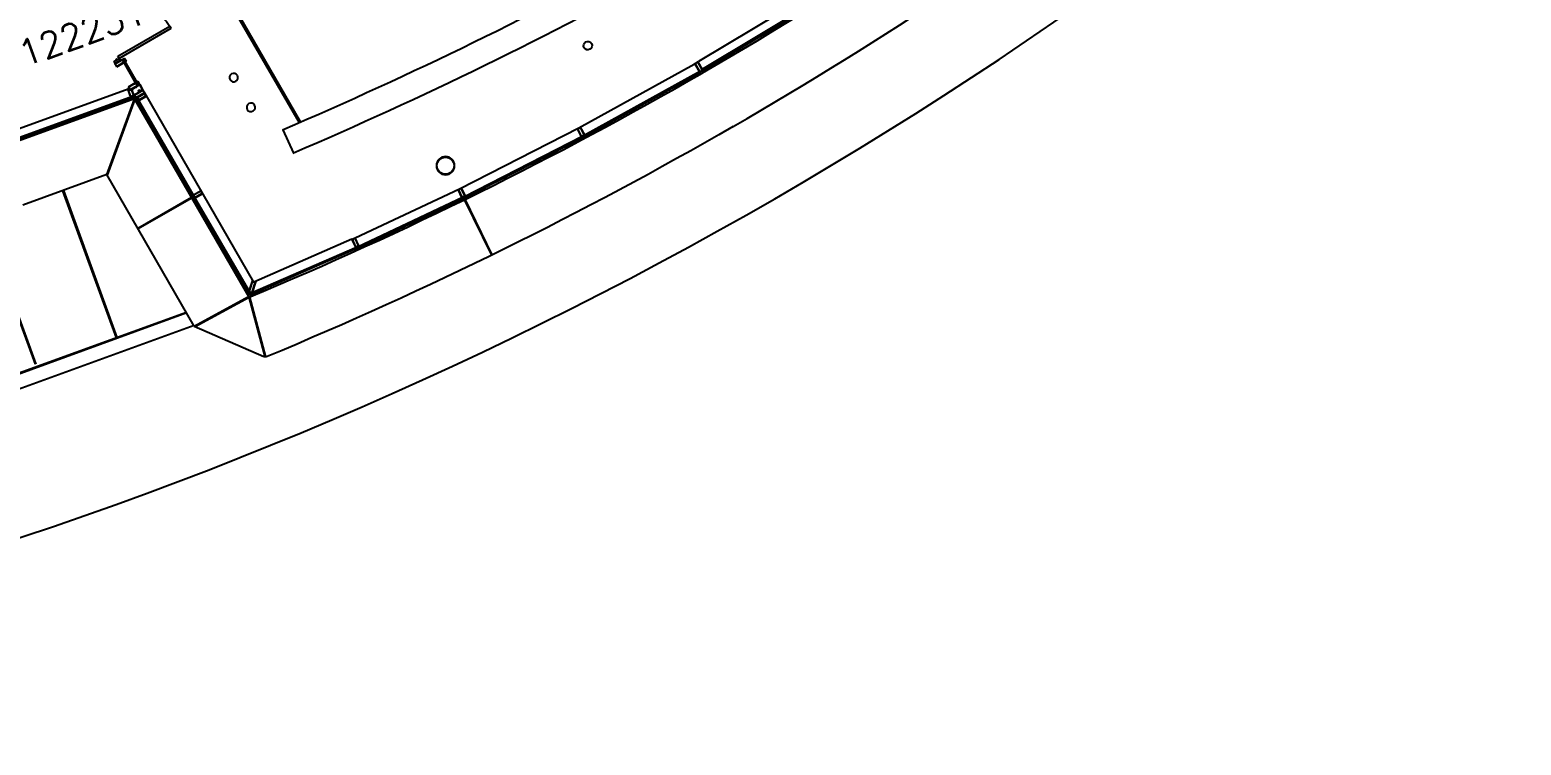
# Model space of a CAD drawing. Extents: x -1850 to 1494, y 4831 to 7402.
# Drawn here: x -181 to 868, y 4831 to 5334 of the extents above; entities that cross this region are included whole.
import ezdxf

# ---------------------------------------------------------------- set-up
doc = ezdxf.new("R2010")
doc.units = 0
doc.header["$LTSCALE"] = 48
doc.header["$MEASUREMENT"] = 0
doc.layers.get('0').update_dxf_attribs({"linetype": 'CONTINUOUS'})
for name, color, linetype in [('ARDOOR', 7, 'CONTINUOUS'), ('ARROOMNO', 4, 'CONTINUOUS'), ('ARWALL', 7, 'CONTINUOUS'), ('ARWINDOW', 7, 'CONTINUOUS'), ('COL', 14, 'CONTINUOUS'), ('EXWALL', 8, 'CONTINUOUS'), ('EXWINDOW', 8, 'CONTINUOUS'), ('MPFIXTURE', 3, 'CONTINUOUS'), ('ROOF', 8, 'CONTINUOUS')]:
    doc.layers.add(name, color=color, linetype=linetype)
doc.styles.add('ROMANS', font='romans.shx', dxfattribs={"height": 18})

# ---------------------------------------------------------------- blocks, each defined once
blk = doc.blocks.new('*U37')
at = {"linetype": 'CONTINUOUS', "flags": 128}
blk.add_lwpolyline([(-0.533, 0, 1), (0.533, 0, 1), (-0.533, 0)], format="xyb", dxfattribs=at)
at = {"linetype": 'CONTINUOUS'}
blk.add_arc((0, 0), 0.5, 0, 359.99999, dxfattribs=at)
blk = doc.blocks.new('3-06-DR')
at = {"color": 0}
for p, q in [((0, 42), (0, 0)), ((1.8, 42), (0, 42)), ((1.8, 0), (1.8, 42)), ((0, 0), (1.8, 0))]:
    blk.add_line(p, q, dxfattribs=at)
blk.add_arc((-0.1, 0), 42.1, 0.0359, 87.5264, dxfattribs=at)

msp = doc.modelspace()

# ---------------------------------------------------------------- linework, layer by layer
at = {"layer": 'ARDOOR'}
for p, q in [((-122.4, 5312.2), (-118.5, 5314.4)), ((-121.5, 5310.7), (-122.4, 5312.2)), ((-122.2, 5312.1), (-118.5, 5314.3)), ((-121.5, 5310.8), (-122.2, 5312.1)), ((-121.5, 5310.8), (-117.8, 5313)), ((-121, 5313.6), (-120.1, 5314.1)), ((-121, 5313.6), (-120.8, 5313.1)), ((-120.9, 5313.5), (-120.1, 5314)), ((-120.9, 5313.5), (-120.7, 5313.2)), ((-120.1, 5314.1), (-119.8, 5313.7)), ((-120.1, 5314), (-119.9, 5313.7)), ((-117.6, 5312.9), (-118.5, 5314.4)), ((-117.8, 5313), (-118.5, 5314.3))]:
    msp.add_line(p, q, dxfattribs=at)
at = {"layer": 'ARWALL'}
for p, q in [((-66.3, 5397.9), (8, 5269.2)), ((-65.4, 5398.4), (9, 5269.6)), ((-3.5, 5264.2), (4, 5247.8))]:
    msp.add_line(p, q, dxfattribs=at)
for radius in [2995, 3013]:
    msp.add_arc((-1183.1, 8017.2), radius, 293.1932, 298.843, dxfattribs=at)
at = {"layer": 'ARWINDOW'}
for p, q in [((-121.5, 5310.7), (-114.8, 5314.6)), ((-120.3, 5308.5), (-121.5, 5310.7)), ((-121.3, 5310.6), (-114.8, 5314.3)), ((-120.2, 5308.8), (-121.3, 5310.6)), ((-120.3, 5308.5), (-115.5, 5311.3)), ((-120.2, 5308.8), (-115.7, 5311.4)), ((-116.2, 5312.3), (-114.6, 5313.2)), ((-116.2, 5312.3), (-115.7, 5311.4)), ((-116, 5312.2), (-114.7, 5312.9)), ((-116, 5312.2), (-115.5, 5311.3)), ((-115.6, 5312.1), (-115.9, 5312)), ((-114.8, 5312.6), (-115.6, 5312.1)), ((-115.6, 5312.1), (-114.8, 5312.6)), ((-106.7, 5296.6), (-115.6, 5312.1)), ((-106.5, 5296.7), (-115.4, 5312.2)), ((-114.7, 5312), (-115.2, 5311.8)), ((-106, 5297), (-115, 5312.5)), ((-114.8, 5314.6), (-113.5, 5312.4)), ((-114.8, 5314.3), (-113.8, 5312.5)), ((-114.6, 5312.7), (-114.8, 5312.6)), ((-114.8, 5312.6), (-105.8, 5297.1)), ((-114.7, 5312.9), (-114.2, 5312)), ((-114.6, 5313.2), (-114.1, 5312.3)), ((-114.2, 5312), (-113.5, 5312.4)), ((-114.1, 5312.3), (-113.8, 5312.5)), ((-106, 5297.9), (-105.3, 5298.3)), ((-104.1, 5296.1), (-105.3, 5298.3)), ((-112.1, 5294.4), (-107.3, 5297.1)), ((-112.1, 5294.4), (-110.8, 5292.2)), ((-111.8, 5294.3), (-107.4, 5296.9)), ((-111.8, 5294.3), (-110.8, 5292.4)), ((-110.8, 5292.4), (-104.3, 5296.2)), ((-110.8, 5292.2), (-104.1, 5296.1)), ((-106.8, 5296), (-107.4, 5296.9)), ((-106.8, 5296.2), (-107.3, 5297.1)), ((-106.7, 5296.6), (-106.9, 5296.5)), ((-106.8, 5296.2), (-105.5, 5297)), ((-106.8, 5296), (-105.2, 5296.9)), ((-106.3, 5297.4), (-106.7, 5297.1)), ((-105.8, 5297.1), (-106.7, 5296.6)), ((-105.8, 5297.1), (-106.7, 5296.6)), ((-105.5, 5297), (-106, 5297.9)), ((-105.6, 5297.2), (-105.8, 5297.1)), ((-105.7, 5297.8), (-105.4, 5298)), ((-105.2, 5296.9), (-105.7, 5297.8)), ((-104.3, 5296.2), (-105.4, 5298))]:
    msp.add_line(p, q, dxfattribs=at)
for centre, start, end in [((-115.3, 5311.1), 56.1296, 129.416), ((-106.1, 5298.1), 236.1296, 309.416)]:
    msp.add_arc(centre, 0.236, start, end, dxfattribs=at)
at = {"layer": 'ARWINDOW', "extrusion": (0, 0, -1)}
for centre, start, end in [((114.1, 5311.8), 356.1296, 69.416), ((107.4, 5297.4), 176.1296, 249.416)]:
    msp.add_arc(centre, 0.236, start, end, dxfattribs=at)
at = {"layer": 'EXWALL'}
for p, q in [((-107.8, 5285.9), (-294.1, 5218.1)), ((-92.8, 5260.1), (-107.8, 5285.9)), ((-27.2, 5146.5), (-92.8, 5260.1))]:
    msp.add_line(p, q, dxfattribs=at)
at = {"layer": 'EXWALL', "extrusion": (0, 0, -1)}
msp.add_arc((1092.2, 7700.8), 2767.5, 232.6326, 240, dxfattribs=at)
at = {"layer": 'EXWALL'}
msp.add_arc((-1092.2, 7700.8), 2767.5, 292.6326, 300, dxfattribs=at)
at = {"layer": 'EXWINDOW'}
for p, q in [((367.3, 5359.2), (288.9, 5312.2)), ((371.4, 5354.4), (290.7, 5306)), ((371.5, 5354.2), (290.9, 5305.8)), ((371.8, 5353.7), (291.1, 5305.3)), ((371.9, 5353.5), (291.2, 5305.1)), ((204.9, 5265.5), (285.9, 5310.4)), ((285.9, 5310.4), (288.9, 5312.2)), ((286.3, 5310.6), (289.4, 5305.3)), ((286.6, 5310.6), (289.5, 5305.6)), ((288.4, 5311.6), (291.3, 5306.6)), ((288.5, 5311.9), (291.6, 5306.6)), ((208.1, 5260.1), (290.3, 5305.7)), ((208.2, 5259.9), (290.5, 5305.5)), ((208.4, 5259.4), (290.7, 5305.1)), ((208.6, 5259.2), (290.8, 5304.9)), ((290.3, 5305.7), (290.8, 5304.9)), ((290.7, 5306), (291.2, 5305.1)), ((-303.4, 5223.5), (-111.6, 5293.3)), ((-111.6, 5293.3), (-112.7, 5292.9)), ((-112.7, 5292.9), (-110.6, 5287.2)), ((-111.6, 5293.1), (-112.5, 5292.8)), ((-112.5, 5292.8), (-110.5, 5287.4)), ((-111.6, 5293.3), (-110.9, 5292.2)), ((-111.6, 5293.1), (-111, 5291.9)), ((-111, 5291.9), (-110.1, 5292.4)), ((-110.9, 5292.2), (-110, 5292.7)), ((-108.7, 5287.9), (-110.6, 5287.2)), ((-108.8, 5288), (-110.5, 5287.4)), ((-110.1, 5292.4), (-108.6, 5288.2)), ((-110, 5292.7), (-108.3, 5288.1)), ((-109.9, 5292.7), (-110, 5292.6)), ((-109.9, 5292.7), (-107, 5294.4)), ((-109.9, 5292.7), (-109.5, 5291.7)), ((-109.7, 5292.6), (-107, 5294.2)), ((-109.7, 5292.6), (-109.3, 5291.7)), ((-109.6, 5291.7), (-109.5, 5291.8)), ((-109.5, 5291.7), (-109.3, 5291.7)), ((-108.8, 5287.7), (-107.9, 5288.2)), ((-108.6, 5288.2), (-108.8, 5288)), ((-108.3, 5288.1), (-108.7, 5287.9)), ((-108.7, 5287.9), (-108.6, 5287.8)), ((-108.6, 5287.8), (-108.1, 5288.1)), ((-108.5, 5287.6), (-108, 5287.9)), ((-108.1, 5288.2), (-108.3, 5288.1)), ((-108.1, 5288.1), (-108.1, 5288.2)), ((-108, 5288.7), (-101.9, 5292.2)), ((-108, 5288.7), (-106.7, 5286.5)), ((-108, 5287.9), (-107.1, 5286.5)), ((-107.9, 5288.2), (-106.9, 5286.4)), ((-107.7, 5288.6), (-101.9, 5292)), ((-107.7, 5288.6), (-106.7, 5286.8)), ((-106.6, 5293.8), (-107, 5294.4)), ((-106.7, 5293.7), (-107, 5294.2)), ((-106.8, 5294.2), (-106.7, 5294.4)), ((-106.5, 5294.2), (-106.8, 5294.3)), ((-106.7, 5294.6), (-104.1, 5296.1)), ((-106.3, 5293.9), (-106.7, 5294.6)), ((-106.7, 5293.7), (-106.6, 5293.8)), ((-106.7, 5286.5), (-100.6, 5290.1)), ((-106.7, 5286.8), (-100.9, 5290.1)), ((-106.6, 5294.1), (-106.6, 5294.4)), ((-106.4, 5294.5), (-104.2, 5295.8)), ((-106.2, 5294), (-106.4, 5294.5)), ((-106.2, 5294), (-106.3, 5293.9)), ((-106, 5287), (-100.6, 5290.1)), ((-105.6, 5286.9), (-100.7, 5289.7)), ((-104.4, 5291), (-105.5, 5290.4)), ((-105.5, 5290.4), (-105.4, 5290.2)), ((-104.1, 5291), (-105.4, 5290.2)), ((-104.9, 5292.3), (-105, 5292.2)), ((-104.4, 5291), (-105, 5292.2)), ((-104.1, 5291), (-104.9, 5292.3)), ((-104.8, 5292.2), (-104.6, 5292.3)), ((-104.3, 5291.3), (-104.8, 5292.2)), ((-104.7, 5284.8), (-99.4, 5287.9)), ((-104.2, 5291.5), (-104.6, 5292.3)), ((-104.6, 5285.2), (-99.7, 5288)), ((-104.3, 5291.3), (-102.1, 5292.6)), ((-104.2, 5295.8), (-102.3, 5292.6)), ((-104.2, 5291.5), (-102.3, 5292.6)), ((-104.1, 5296.1), (-102.1, 5292.6)), ((-102.5, 5292.1), (-102.4, 5292.3)), ((-102.5, 5292.2), (-102.1, 5292.1)), ((-102.4, 5292.3), (-102.1, 5292.3)), ((-102.3, 5292), (-102.2, 5292.4)), ((-101.9, 5292.2), (-100.6, 5290.1)), ((-101.9, 5292), (-100.9, 5290.1)), ((-99.7, 5288), (-100.7, 5289.7)), ((-23.8, 5157), (-100.6, 5290.1)), ((-109.1, 5287.6), (-201.4, 5254)), ((-109, 5287.4), (-201.3, 5253.8)), ((-108.8, 5286.9), (-201.1, 5253.3)), ((-108.7, 5286.7), (-201, 5253.1)), ((-109.4, 5286.7), (-109.6, 5287.1)), ((-108.7, 5286.7), (-109.1, 5287.6)), ((-108.9, 5287.2), (-108.5, 5287)), ((-108.9, 5287.2), (-108.5, 5287)), ((-108.8, 5287.7), (-107.8, 5285.9)), ((-108.7, 5287.3), (-108.8, 5287)), ((-108.7, 5287.3), (-108.8, 5287)), ((-108.7, 5287.3), (-108.5, 5287.2)), ((-108.7, 5287.3), (-108.5, 5287.2)), ((-108.5, 5287.2), (-108.7, 5286.9)), ((-108.5, 5287.2), (-108.7, 5286.9)), ((-108.5, 5287.6), (-107.7, 5286.2)), ((-107.8, 5285.9), (-106.9, 5286.4)), ((-107.7, 5286.2), (-107.1, 5286.5)), ((-106.8, 5286.2), (-105.9, 5286.7)), ((-66.8, 5217.1), (-106.8, 5286.2)), ((-66.6, 5217.2), (-106.6, 5286.4)), ((-66.2, 5217.4), (-106.1, 5286.6)), ((-104.7, 5284.8), (-106, 5287)), ((-66, 5217.6), (-105.9, 5286.7)), ((-104.6, 5285.2), (-105.6, 5286.9)), ((-67.6, 5218.5), (-98.3, 5271.6)), ((120.9, 5222.6), (204.9, 5265.5)), ((123.9, 5217.1), (207.7, 5259.9)), ((124, 5216.9), (207.8, 5259.7)), ((124.2, 5216.4), (208, 5259.2)), ((124.3, 5216.2), (208.1, 5259)), ((203.8, 5264.9), (206, 5266.1)), ((206.7, 5259.5), (203.8, 5264.9)), ((204, 5264.8), (205.9, 5265.8)), ((206.7, 5259.7), (204, 5264.8)), ((208.6, 5260.7), (205.9, 5265.8)), ((208.9, 5260.7), (206, 5266.1)), ((206.7, 5259.7), (208.6, 5260.7)), ((206.7, 5259.5), (208.9, 5260.7)), ((207.4, 5258.9), (207.2, 5259.4)), ((207.7, 5259.9), (208.1, 5259)), ((208.6, 5259.2), (208.1, 5260.1)), ((208.7, 5260.2), (209, 5259.8)), ((-66, 5217.6), (-66.8, 5217.1)), ((-66.6, 5216.6), (-65.7, 5217.1)), ((-66.6, 5216.6), (-27.2, 5148.4)), ((-66.4, 5218.5), (-61, 5221.5)), ((-65.1, 5216.3), (-66.4, 5218.5)), ((-27, 5148.5), (-66.4, 5216.7)), ((-66, 5218.4), (-61.1, 5221.2)), ((-65, 5216.6), (-66, 5218.4)), ((-26.5, 5148.8), (-65.9, 5217)), ((-65.7, 5217.1), (-26.3, 5148.9)), ((-65.1, 5216.3), (-59.8, 5219.4)), ((-65, 5216.6), (-60.1, 5219.5)), ((-60.1, 5219.5), (-61.1, 5221.2)), ((47.5, 5188.2), (120.9, 5222.6)), ((49.2, 5181.9), (123.5, 5216.9)), ((49.3, 5181.7), (123.6, 5216.6)), ((123.8, 5216.2), (49.6, 5181.2)), ((49.7, 5181), (123.9, 5216)), ((119.8, 5222.1), (122.1, 5223.2)), ((122.6, 5216.5), (119.8, 5222.1)), ((122, 5222.9), (120.1, 5222)), ((120.1, 5222), (122.6, 5216.8)), ((124.6, 5217.7), (122, 5222.9)), ((122.1, 5223.2), (124.8, 5217.6)), ((122.6, 5216.8), (124.6, 5217.7)), ((124.8, 5217.6), (122.6, 5216.5)), ((123.2, 5215.9), (123, 5216.4)), ((123.5, 5216.9), (123.9, 5216)), ((123.9, 5217.1), (124.3, 5216.2)), ((124.6, 5217.1), (124.8, 5216.7)), ((45.2, 5187.2), (-23.8, 5157)), ((45.2, 5187.2), (47.5, 5188.2)), ((47.8, 5181.6), (45.2, 5187.2)), ((45.5, 5187.1), (47.4, 5188)), ((47.9, 5181.8), (45.5, 5187.1)), ((49.8, 5182.7), (47.4, 5188)), ((50, 5182.6), (47.5, 5188.2)), ((49.2, 5180.8), (-26.8, 5147.7)), ((48.8, 5181.7), (-26.1, 5149.1)), ((48.9, 5181.5), (-26, 5148.9)), ((49.1, 5181), (-25.8, 5148.4)), ((47.8, 5181.6), (50, 5182.6)), ((47.9, 5181.8), (49.8, 5182.7)), ((48.3, 5181.2), (48.5, 5180.8)), ((48.8, 5181.7), (49.2, 5180.8)), ((49.2, 5181.9), (49.7, 5181)), ((49.9, 5181.9), (50.1, 5181.5)), ((-27.1, 5150.6), (-24.6, 5158.4)), ((-26.8, 5150.7), (-24.5, 5157.8)), ((-25, 5150), (-22.6, 5157.2)), ((-24.7, 5149.8), (-22.2, 5157.6)), ((-23.9, 5156.6), (-24.5, 5157.8)), ((-23.9, 5156.6), (-22.6, 5157.2)), ((-27.2, 5148.4), (-26.3, 5148.9)), ((-26.6, 5149.8), (-27.1, 5150.6)), ((-25.8, 5148.4), (-26.9, 5148)), ((-26.9, 5148), (-26.8, 5147.7)), ((-26.5, 5150), (-26.8, 5150.7)), ((-26.6, 5149.8), (-25.6, 5149.5)), ((-26.5, 5150), (-25.6, 5149.8)), ((-26.1, 5149.1), (-25.8, 5148.4)), ((-25.6, 5149.8), (-25, 5150)), ((-25.6, 5149.5), (-24.7, 5149.8))]:
    msp.add_line(p, q, dxfattribs=at)
at = {"layer": 'EXWINDOW', "extrusion": (0, 0, -1)}
for centre, radius, start, end in [((107, 5294.7), 0.313, 208.6976, 263.7238), ((106.9, 5294.7), 0.307, 208.4888, 264.7355), ((106.9, 5294.6), 0.3, 249.2496, 267.0186), ((106.9, 5294.6), 0.3, 257.9063, 268.1728), ((106.9, 5294.6), 0.3, 209.4189, 228.7034), ((106.9, 5294.6), 0.3, 210.5999, 221.4564), ((101.8, 5292.5), 0.389, 339.2496, 357.0186), ((101.8, 5292.5), 0.389, 347.9063, 358.1728), ((101.7, 5292.6), 0.398, 298.4888, 354.7355), ((101.7, 5292.6), 0.407, 298.6976, 353.7238), ((101.8, 5292.5), 0.389, 299.4189, 318.7034), ((101.8, 5292.5), 0.389, 300.5999, 311.4564), ((108.4, 5286.5), 0.433, 35.543, 56.8075), ((108.4, 5286.6), 0.433, 37.0574, 49.5605), ((108.4, 5286.5), 0.433, 35.543, 56.8075), ((108.4, 5286.6), 0.433, 37.0574, 49.5605), ((108.4, 5286.4), 0.443, 34.2712, 100.5339), ((108.3, 5286.4), 0.452, 34.242, 100.5047), ((108.4, 5286.4), 0.443, 34.2712, 100.5339), ((108.3, 5286.4), 0.452, 34.242, 100.5047), ((108.4, 5286.6), 0.433, 86.0104, 101.8057), ((108.4, 5286.6), 0.433, 86.0104, 101.8057), ((108.4, 5286.5), 0.433, 77.3537, 101.8057), ((108.4, 5286.5), 0.433, 77.3537, 101.8057), ((106.8, 5286.4), 0.141, 16.6526, 103.3474), ((27.4, 5147.9), 0.533, 118.8255, 174.8205)]:
    msp.add_arc(centre, radius, start, end, dxfattribs=at)
at = {"layer": 'EXWINDOW'}
for centre, radius, start, end in [((-106.9, 5286.3), 0.144, 337.0988, 84.6595), ((207.8, 5260.1), 0.279, 241.4925, 354.5903), ((208.4, 5258.9), 0.312, 64.9046, 171.1782), ((-67, 5216.7), 0.41, 352.5188, 67.4812), ((-65.6, 5217.5), 0.41, 172.5188, 247.4812), ((123.6, 5217.1), 0.3, 241.6552, 350.4397), ((124.2, 5215.9), 0.311, 62.6714, 169.4921), ((48.9, 5182), 0.315, 241.7129, 346.9257), ((49.5, 5180.7), 0.312, 61.1119, 167.7528), ((-26.2, 5149.4), 0.212, 29.99725795413251, 29.99725084501567)]:
    msp.add_arc(centre, radius, start, end, dxfattribs=at)
for centre, major_axis in [((-106.7, 5294.3), (0.084, -0.14)), ((-102.3, 5292.2), (-0.182, -0.109)), ((-108.7, 5287.1), (-0.091, 0.218)), ((-108.7, 5287.1), (-0.091, 0.218))]:
    msp.add_ellipse(centre, major_axis=major_axis, ratio=0.884654, dxfattribs=at)
at = {"layer": 'MPFIXTURE'}
for centre in [(211.1, 5323.4), (-38, 5300.9), (-25.9, 5280)]:
    msp.add_arc(centre, 3, 29.99999999999729, 29.9999942704271, dxfattribs=at)
at = {"layer": 'ROOF'}
for p, q in [((-108.1, 5285.8), (-127.5, 5232.5)), ((-107.6, 5285.7), (-127, 5232.3)), ((-127.2, 5232.6), (-186.3, 5211.1)), ((-65.7, 5126.1), (-127.2, 5232.6)), ((-120.4, 5117.8), (-158.1, 5221.3)), ((-119.9, 5118), (-157.6, 5221.5)), ((-67.7, 5216.6), (-105.4, 5194.8)), ((-67.4, 5216.1), (-105.1, 5194.4)), ((123.9, 5216), (123.9, 5216)), ((143.5, 5176), (124.3, 5215.1)), ((143.9, 5176.2), (124.8, 5215.3)), ((-177.5, 5099.2), (-214.5, 5200.8)), ((-177, 5099.3), (-214, 5201)), ((-65.7, 5126.1), (-27.5, 5146.9)), ((-65.1, 5125.8), (-27.2, 5146.5)), ((-15.8, 5104.4), (-27.2, 5146.5)), ((-15.3, 5104.4), (-26.7, 5146.6)), ((-71.2, 5135.7), (-225.5, 5079.6)), ((-71, 5135.3), (-225.4, 5079.1)), ((-65.9, 5126.5), (-223.6, 5069.1)), ((-65.7, 5126.1), (-16.9, 5104.6))]:
    msp.add_line(p, q, dxfattribs=at)
for radius, start, end in [(2869.6, 270.0003, 329.9997), (2811, 300, 307.4574)]:
    msp.add_arc((-1092.2, 7700.8), radius, start, end, dxfattribs=at)
at = {"layer": 'ROOF', "extrusion": (0, 0, -1)}
for centre, radius, start, end in [((1092.2, 7700.8), 2811, 240, 247.4574), ((15.7, 5107.4), 3, 246.7215, 293.7129)]:
    msp.add_arc(centre, radius, start, end, dxfattribs=at)

# ---------------------------------------------------------------- block references
at = {"layer": 'ARDOOR', "xscale": -1, "rotation": 300.0044962251498}
msp.add_blockref('3-06-DR', (-118.5, 5314.4), dxfattribs=at)
at = {"layer": 'COL', "xscale": 11.99999999999926, "yscale": 11.99999999999926, "zscale": 11.99999999999926}
msp.add_blockref('*U37', (111, 5238.9), dxfattribs=at)

# ---------------------------------------------------------------- texts
at = {"layer": 'ARROOMNO', "style": 'ROMANS'}
msp.add_text('122231-x', height=18, rotation=20, dxfattribs=at).set_placement((-185.2, 5308.3))

doc.saveas('drawing.dxf')
